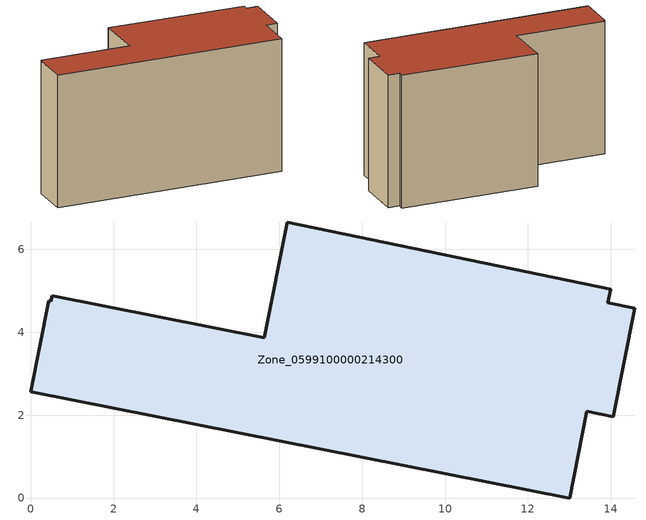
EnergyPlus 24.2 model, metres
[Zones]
Zone_0599100000214300
 floor ground (C_G): 0.49,4.75 0.52,4.88 5.64,3.86 6.19,6.66 14,5.04 13.93,4.71 14.58,4.58 14.06,1.96 13.42,2.09 13,0 0,2.56 0.43,4.76 z0
 wall outside (C_F): 13.93,4.71 14,5.04 6.19,6.66 5.64,3.86 0.52,4.88 0.49,4.75 0.43,4.76 0,2.56 13,0 13.42,2.09 14.06,1.96 14.58,4.58 13.93,4.71 z0:7.75
 roof outside (C_R): 0.43,4.76 0,2.56 13,0 13.42,2.09 14.06,1.96 14.58,4.58 13.93,4.71 14,5.04 6.19,6.66 5.64,3.86 0.52,4.88 0.49,4.75 z7.75
[BUILDING]
Pand.0599100000214300: North Axis=0; Terrain=City; Loads Convergence Tolerance Value=0.04; Temperature Convergence Tolerance Value=0.4; Solar Distribution=FullExterior; Maximum Number of Warmup Days=25; Minimum Number of Warmup Days=1
[Site:Location]
Rotterdam.The.Hague.AP_ZH_NLD Design_Conditions: Latitude=51.96; Longitude=4.45; Time Zone=1; Elevation=-4.5
[SITE:GROUNDTEMPERATURE:BUILDINGSURFACE]
18, 18, 18, 18, 18, 18, 18, 18, 18, 18, 18, 18
[MATERIAL] Thermal Absorptance=0.9; Solar Absorptance=0.7; Visible Absorptance=0.7
Name | Roughness | Thickness | Conductivity | Density | Specific Heat
G.TC.1946 | MediumSmooth | 0.15 | 1 | 540 | 1210
F.TC.1946 | Rough | 0.3 | 0.857143 | 1920 | 840
R.TC.1946 | MediumRough | 0.2 | 0.909091 | 1500 | 1000
[CONSTRUCTION]
C_G: G.TC.1946
C_F: F.TC.1946
C_R: R.TC.1946
[ZONE]
Zone_0599100000214300: Type=1; Multiplier=1; Ceiling Height=Autocalculate; Volume=Autocalculate; Floor Area=autocalculate; Part of Total Floor Area=Yes
[ZONEINFILTRATION:DESIGNFLOWRATE]
Infil_Zone_0599100000214300: Zone or ZoneList or Space or SpaceList=Zone_0599100000214300; Schedule=AlwaysOn; Design Flow Rate Calculation Method=Flow/Area; Flow Rate per Floor Area=0.003; Constant Term Coefficient=1; Temperature Term Coefficient=0; Velocity Term Coefficient=0; Velocity Squared Term Coefficient=0
[HVACTEMPLATE:ZONE:IDEALLOADSAIRSYSTEM]
Zone_0599100000214300: Maximum Heating Supply Air Temperature=50; Minimum Cooling Supply Air Temperature=13; Maximum Heating Supply Air Humidity Ratio=0.0156; Minimum Cooling Supply Air Humidity Ratio=0.0077; Heating Limit=NoLimit; Cooling Limit=NoLimit; Dehumidification Control Type=ConstantSensibleHeatRatio; Cooling Sensible Heat Ratio=0.7; Dehumidification Setpoint=60; Humidification Control Type=None; Humidification Setpoint=30; Outdoor Air Method=None; Outdoor Air Flow Rate per Person=0.00944; Outdoor Air Flow Rate per Zone Floor Area=0; Outdoor Air Flow Rate per Zone=0; Demand Controlled Ventilation Type=None; Outdoor Air Economizer Type=NoEconomizer; Heat Recovery Type=None; Sensible Heat Recovery Effectiveness=0.7; Latent Heat Recovery Effectiveness=0.65
[ZONECONTROL:THERMOSTAT]
ThermostatControl_Zone_0599100000214300: Zone or ZoneList=Zone_0599100000214300; Control Type Schedule=DualSetpointControlType; Control 1=Thermostat_Zone_0599100000214300; Temperature Difference Between Cutout And Setpoint=0
[THERMOSTATSETPOINT:DUALSETPOINT]
Thermostat_Zone_0599100000214300: Heating Setpoint Temperature Schedule=HeatingSetpoint_Zone_0599100000214300; Cooling Setpoint Temperature Schedule=CoolingSetpoint_Zone_0599100000214300
[SCHEDULE:COMPACT]
HeatingSetpoint_Zone_0599100000214300: Through: 12/31, For: AllDays, Until: 24:00, 21
CoolingSetpoint_Zone_0599100000214300: Through: 12/31, For: AllDays, Until: 24:00, 24
DualSetpointControlType: Through: 12/31, For: AllDays, Until: 24:00, 4
AlwaysOn: Through: 12/31, For: AllDays, Until: 24:00, 1
